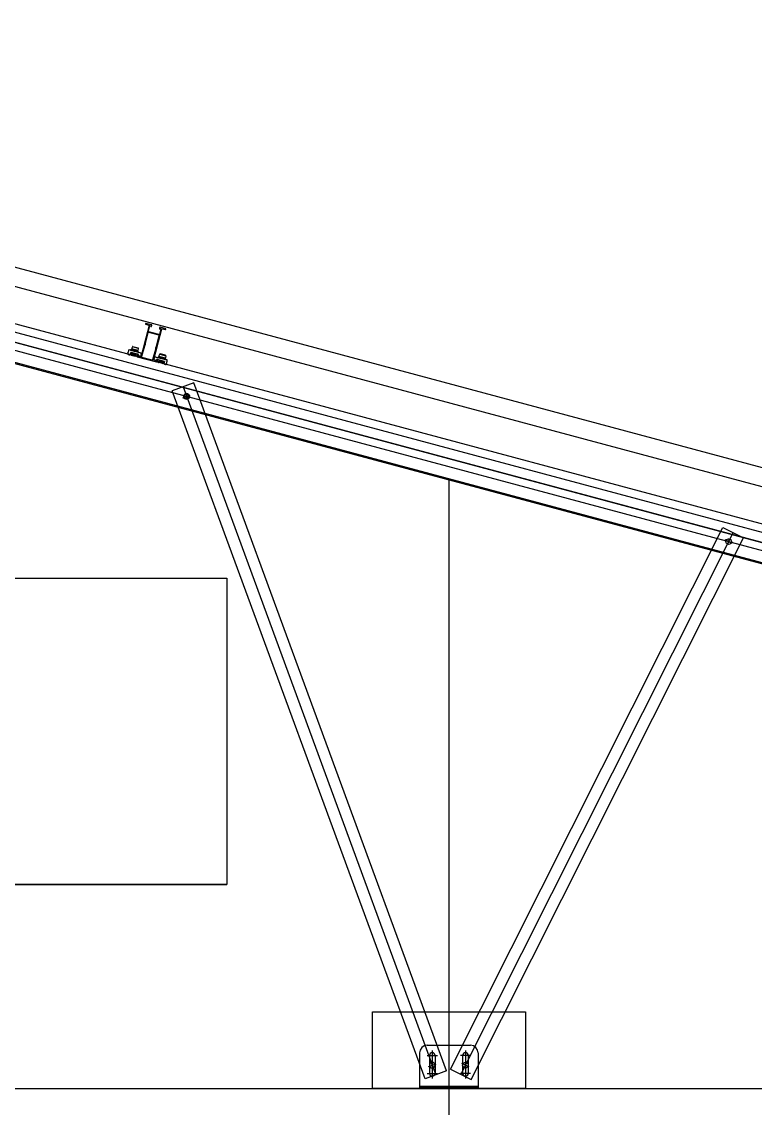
# Model space of a CAD drawing. Header units: millimetres. Extents: x -981 to 40050, y -7777 to 26000.
# Drawn here: x 21466 to 22904, y -6039 to -3909 of the extents above; entities that cross this region are included whole.
import ezdxf

# ---------------------------------------------------------------- set-up
doc = ezdxf.new("R2010")
doc.units = ezdxf.units.MM
doc.layers.add('SECTION', color=7, linetype='Continuous')

# ---------------------------------------------------------------- blocks, each defined once
blk = doc.blocks.new('TCR_PWA_TANK_ROOF_40X26_240_SIDE_SECTION')
for points in [[(5222.7, 2018.2), (9086.4, 982.9), (9105.8, 1055.4), (5242.1, 2090.7), (5222.7, 2018.2)], [(5238.1, 2075.7), (9101.8, 1040.4)], [(5233.1, 2056.9), (9096.8, 1021.6)], [(5233.2, 2057.3), (9096.9, 1022.1)], [(5229.2, 2042.4), (9092.9, 1007.1)], [(5223.4, 2020.6), (9087.1, 985.4)], [(7297.1, 1651.3), (9499.5, 1061.2), (9489.9, 1025.5), (7287.6, 1615.6), (7297.1, 1651.3)], [(7715.6, 1495.4), (7705.7, 1458.3), (7705.8, 1458.3), (7705.8, 1458.2), (7705.9, 1458.2), (7705.9, 1458.1), (7705.9, 1458), (7705.9, 1457.9), (7705.9, 1457.9), (7705.8, 1457.8), (7705.8, 1457.7), (7705.7, 1457.7), (7705.6, 1457.7), (7705.6, 1457.7), (7699.7, 1435.8), (7699.5, 1435.4), (7699.2, 1435.2), (7698.8, 1435.1), (7698.5, 1435.1), (7694.8, 1436.1), (7694.6, 1436.1), (7694.4, 1436.2), (7694.3, 1436.4), (7694.2, 1436.5), (7694.1, 1436.7), (7694, 1436.9), (7694, 1437.1), (7694.1, 1437.3), (7694.3, 1438.3), (7694.3, 1438.4), (7694.3, 1438.5), (7694.3, 1438.5), (7694.3, 1438.6), (7694.2, 1438.7), (7694.2, 1438.8), (7694.1, 1438.8), (7694, 1438.9), (7693, 1439.1), (7692.9, 1439.1), (7692.8, 1439.1), (7692.7, 1439.1), (7692.6, 1439.1), (7692.6, 1439), (7692.5, 1438.9), (7692.4, 1438.9), (7692.4, 1438.8), (7691.5, 1435.4), (7691.5, 1435.2), (7691.5, 1435), (7691.5, 1434.8), (7691.6, 1434.6), (7691.7, 1434.5), (7691.9, 1434.3), (7692, 1434.2), (7692.2, 1434.2), (7730.3, 1424), (7730.5, 1423.9), (7730.6, 1423.9), (7730.8, 1424), (7731, 1424.1), (7731.2, 1424.2), (7731.3, 1424.3), (7731.4, 1424.5), (7731.5, 1424.7), (7732.4, 1428.1), (7732.4, 1428.3), (7732.3, 1428.4), (7732.2, 1428.6), (7732, 1428.7), (7731.1, 1428.9), (7731, 1428.9), (7730.9, 1428.9), (7730.8, 1428.9), (7730.7, 1428.9), (7730.6, 1428.8), (7730.5, 1428.8), (7730.5, 1428.7), (7730.5, 1428.6), (7730.2, 1427.6), (7730, 1427.3), (7729.7, 1427), (7729.4, 1426.9), (7729, 1426.9), (7725.3, 1427.9), (7725.1, 1428), (7725, 1428.1), (7724.8, 1428.2), (7724.7, 1428.4), (7724.6, 1428.5), (7724.6, 1428.7), (7724.6, 1428.9), (7724.6, 1429.1), (7730.5, 1451), (7730.4, 1451.1), (7730.3, 1451.2), (7730.3, 1451.3), (7730.3, 1451.4), (7730.3, 1451.5), (7730.4, 1451.6), (7730.5, 1451.6), (7730.6, 1451.6), (7740.6, 1488.7), (7740.7, 1488.9), (7740.8, 1489), (7741, 1489.1), (7741.2, 1489.1), (7747.7, 1487.3), (7747.9, 1487.3), (7748.1, 1487.4), (7748.3, 1487.5), (7748.4, 1487.7), (7748.6, 1488.4), (7748.6, 1488.6), (7748.5, 1488.8), (7748.4, 1489), (7748.2, 1489), (7737.2, 1492), (7736.8, 1492), (7736.4, 1491.9), (7736.2, 1491.6), (7736, 1491.3), (7735.6, 1489.7), (7735.5, 1489.6), (7735.5, 1489.5), (7735.6, 1489.5), (7735.6, 1489.4), (7735.7, 1489.3), (7735.7, 1489.2), (7735.8, 1489.2), (7735.9, 1489.1), (7736.5, 1489), (7736.5, 1489), (7736.6, 1489), (7736.7, 1489), (7736.7, 1489), (7736.8, 1489), (7736.8, 1489.1), (7736.8, 1489.1), (7736.9, 1489.2), (7736.9, 1489.4), (7736.9, 1489.4), (7737, 1489.5), (7737, 1489.5), (7737, 1489.6), (7737.1, 1489.6), (7737.2, 1489.6), (7737.2, 1489.6), (7737.3, 1489.6), (7738.4, 1489.3), (7738.6, 1489.2), (7738.7, 1489), (7738.8, 1488.9), (7738.8, 1488.7), (7736, 1478.3), (7736, 1478.2), (7735.9, 1478), (7735.7, 1477.8), (7735.6, 1477.7), (7735.4, 1477.6), (7735.2, 1477.6), (7735, 1477.6), (7734.8, 1477.6), (7715.1, 1482.9), (7714.9, 1483), (7714.7, 1483.1), (7714.6, 1483.2), (7714.5, 1483.4), (7714.4, 1483.6), (7714.4, 1483.7), (7714.4, 1483.9), (7714.4, 1484.1), (7717.2, 1494.5), (7717.2, 1494.6), (7717.4, 1494.8), (7717.6, 1494.8), (7717.8, 1494.8), (7718.9, 1494.5), (7719, 1494.5), (7719.1, 1494.4), (7719.2, 1494.3), (7719.1, 1494.1), (7719.1, 1493.9), (7719.1, 1493.8), (7719.1, 1493.7), (7719.2, 1493.6), (7719.3, 1493.6), (7719.9, 1493.4), (7720.1, 1493.4), (7720.3, 1493.5), (7720.4, 1493.6), (7720.5, 1493.8), (7720.9, 1495.3), (7720.9, 1495.5), (7720.9, 1495.7), (7720.9, 1495.9), (7720.8, 1496.1), (7720.7, 1496.2), (7720.6, 1496.4), (7720.4, 1496.5), (7720.2, 1496.5), (7709.2, 1499.5), (7709.1, 1499.5), (7709, 1499.5), (7708.9, 1499.5), (7708.8, 1499.4), (7708.7, 1499.4), (7708.7, 1499.3), (7708.6, 1499.2), (7708.6, 1499.1), (7708.4, 1498.4), (7708.4, 1498.2), (7708.4, 1498), (7708.5, 1497.8), (7708.7, 1497.8), (7715.3, 1496), (7715.5, 1495.9), (7715.6, 1495.8), (7715.7, 1495.6), (7715.6, 1495.4)], [(7730, 1454.6), (7735.4, 1475), (7735.5, 1475.2), (7735.5, 1475.4), (7735.4, 1475.6), (7735.3, 1475.7), (7735.2, 1475.9), (7735.1, 1476), (7734.9, 1476.1), (7734.7, 1476.2), (7714.4, 1481.6), (7714, 1481.7), (7713.7, 1481.5), (7713.4, 1481.3), (7713.2, 1480.9), (7707.8, 1460.5), (7707.8, 1459), (7707.6, 1457.5), (7707, 1456.1), (7706.2, 1454.7), (7700.8, 1434.5), (7700.7, 1434.3), (7700.7, 1434.1), (7700.8, 1433.9), (7700.9, 1433.7), (7701, 1433.5), (7701.1, 1433.4), (7701.3, 1433.3), (7701.5, 1433.2), (7721.8, 1427.8), (7722.2, 1427.8), (7722.5, 1427.9), (7722.8, 1428.2), (7723, 1428.5), (7728.4, 1448.8), (7728.4, 1450.3), (7728.6, 1451.8), (7729.2, 1453.3), (7730, 1454.6)], [(7681.5, 1449.3), (7681.1, 1447.7)], [(7682.7, 1453.4), (7681.3, 1449.5)], [(7693.9, 1446.1), (7681.3, 1449.5)], [(7681.7, 1449.4), (7681.7, 1449.4), (7681.7, 1449.4), (7681.6, 1449.4), (7681.6, 1449.4), (7681.6, 1449.4), (7681.5, 1449.3), (7681.5, 1449.3), (7681.5, 1449.3)], [(7687.4, 1447.7), (7681.5, 1449.3)], [(7683.9, 1454), (7683.5, 1454), (7683.2, 1453.9), (7682.9, 1453.7), (7682.7, 1453.4)], [(7694.6, 1450.2), (7682.7, 1453.4)], [(7683.9, 1454), (7693.8, 1451.3)], [(7694.6, 1450.2), (7694.6, 1450.6), (7694.4, 1450.9), (7694.2, 1451.2), (7693.8, 1451.3)], [(7693.9, 1446.1), (7694.6, 1450.2)], [(7673.6, 1440.2), (7673.7, 1440.4)], [(7673.6, 1440.2), (7673.6, 1439.6), (7673.8, 1439), (7674.2, 1438.6), (7674.7, 1438.3)], [(7673.9, 1440.7), (7673.9, 1440.6), (7673.8, 1440.6), (7673.7, 1440.5), (7673.7, 1440.4)], [(7673.9, 1440.7), (7674.1, 1440.7), (7674.2, 1440.8), (7674.3, 1440.9), (7674.4, 1441), (7674.4, 1441.2), (7674.4, 1441.3), (7674.3, 1441.4), (7674.2, 1441.5)], [(7674.1, 1441.9), (7674.3, 1442.8)], [(7674.1, 1441.9), (7674.1, 1441.8), (7674.1, 1441.7), (7674.1, 1441.6), (7674.2, 1441.5)], [(7674.6, 1443.1), (7674.5, 1443), (7674.4, 1443), (7674.4, 1442.9), (7674.3, 1442.8)], [(7674.6, 1443.1), (7674.7, 1443.1), (7674.9, 1443.2), (7675, 1443.3), (7675, 1443.4), (7675, 1443.6), (7675, 1443.7), (7674.9, 1443.9), (7674.8, 1444)], [(7674.7, 1444.3), (7675, 1445.3)], [(7674.7, 1444.3), (7674.7, 1444.2), (7674.7, 1444.1), (7674.8, 1444), (7674.8, 1444)], [(7674.7, 1438.3), (7676.6, 1437.8)], [(7675.2, 1445.5), (7675.2, 1445.5), (7675.1, 1445.4), (7675, 1445.3), (7675, 1445.3)], [(7675.2, 1445.5), (7675.4, 1445.5), (7675.5, 1445.6), (7675.6, 1445.7), (7675.7, 1445.8), (7675.7, 1446), (7675.7, 1446.1), (7675.6, 1446.3), (7675.5, 1446.4)], [(7676.7, 1447.6), (7676.5, 1447.7), (7676.3, 1447.7), (7676.1, 1447.6), (7675.9, 1447.6), (7675.7, 1447.4), (7675.6, 1447.3), (7675.5, 1447.1), (7675.4, 1446.9)], [(7675.4, 1446.7), (7675.4, 1446.9)], [(7675.4, 1446.7), (7675.4, 1446.6), (7675.4, 1446.5), (7675.4, 1446.4), (7675.5, 1446.4)], [(7676.6, 1437.8), (7676.9, 1437.8), (7677.2, 1437.8), (7677.5, 1437.9), (7677.8, 1438), (7678, 1438.1), (7678.2, 1438.4), (7678.4, 1438.6), (7678.5, 1438.9)], [(7697.9, 1442), (7676.7, 1447.6)], [(7679.4, 1442.3), (7678.5, 1438.9)], [(7679.3, 1447.8), (7679.1, 1447.2)], [(7679.1, 1447.2), (7679.1, 1447.1), (7679.1, 1447), (7679.2, 1447), (7679.3, 1447)], [(7679.1, 1447.2), (7694.6, 1443.1)], [(7679.4, 1447.9), (7679.4, 1447.9), (7679.3, 1447.9), (7679.3, 1447.9), (7679.3, 1447.8), (7679.3, 1447.8), (7679.3, 1447.8), (7679.3, 1447.8), (7679.3, 1447.8)], [(7694.7, 1443.6), (7679.3, 1447.8)], [(7679.5, 1447.9), (7679.5, 1447.9), (7679.5, 1447.9), (7679.5, 1447.9), (7679.4, 1447.9), (7679.4, 1447.9), (7679.4, 1447.9), (7679.4, 1447.9), (7679.4, 1447.9)], [(7694.7, 1443.8), (7679.4, 1447.9)], [(7680, 1442.6), (7679.9, 1442.6), (7679.8, 1442.6), (7679.7, 1442.6), (7679.6, 1442.6), (7679.5, 1442.5), (7679.4, 1442.4), (7679.4, 1442.4), (7679.4, 1442.3)], [(7694.6, 1443.9), (7679.5, 1447.9)], [(7694.5, 1438.7), (7680, 1442.6)], [(7681.3, 1437.4), (7680.6, 1437.2)], [(7680.6, 1437.2), (7680.6, 1437.1)], [(7680.6, 1437.2), (7688.3, 1435.2)], [(7680.6, 1437.1), (7681, 1436.7)], [(7680.6, 1437.1), (7688.3, 1435)], [(7681.5, 1438.2), (7680.8, 1438)], [(7680.8, 1438), (7680.8, 1437.9)], [(7680.8, 1438), (7688.5, 1435.9)], [(7680.8, 1437.9), (7681.3, 1437.4)], [(7680.8, 1437.9), (7688.5, 1435.8)], [(7681.7, 1439), (7681, 1438.8)], [(7681, 1438.8), (7681, 1438.7)], [(7681, 1438.8), (7688.7, 1436.7)], [(7681, 1438.7), (7681.5, 1438.2)], [(7681, 1438.7), (7688.7, 1436.6)], [(7681.1, 1447.7), (7681.1, 1447.6), (7681.1, 1447.6), (7681.1, 1447.5), (7681.2, 1447.5)], [(7681.1, 1447.7), (7687, 1446.1)], [(7681.9, 1439.8), (7681.2, 1439.6)], [(7681.2, 1439.6), (7681.2, 1439.4)], [(7681.2, 1439.6), (7689, 1437.5)], [(7681.2, 1439.4), (7681.7, 1439)], [(7681.2, 1439.4), (7688.9, 1437.4)], [(7681.3, 1437.4), (7687.8, 1435.6)], [(7682.1, 1440.5), (7681.4, 1440.4)], [(7681.4, 1440.4), (7681.4, 1440.2)], [(7681.4, 1440.4), (7689.2, 1438.3)], [(7681.4, 1440.2), (7681.9, 1439.8)], [(7681.4, 1440.2), (7689.1, 1438.2)], [(7681.5, 1438.2), (7688.1, 1436.4)], [(7682.3, 1441.3), (7681.6, 1441.1)], [(7681.6, 1441.1), (7681.6, 1441)], [(7681.6, 1441.1), (7689.4, 1439.1)], [(7681.6, 1441), (7682.1, 1440.5)], [(7681.6, 1441), (7689.3, 1438.9)], [(7681.7, 1439), (7688.3, 1437.2)], [(7681.9, 1441.9), (7681.8, 1441.8)], [(7681.8, 1441.8), (7682.3, 1441.3)], [(7681.8, 1441.8), (7689.6, 1439.7)], [(7682.2, 1442), (7681.9, 1441.9)], [(7681.9, 1441.9), (7689.6, 1439.9)], [(7681.9, 1439.8), (7688.5, 1438)], [(7682.1, 1440.5), (7688.7, 1438.8)], [(7682.3, 1441.3), (7688.9, 1439.6)], [(7686.5, 1445), (7686.5, 1444.9), (7686.5, 1444.8), (7686.6, 1444.7), (7686.7, 1444.6), (7686.8, 1444.6), (7687, 1444.7), (7687, 1444.7), (7687.1, 1444.9)], [(7686.5, 1444.9), (7687, 1444.7)], [(7686.6, 1444.7), (7686.9, 1444.6)], [(7687, 1446.1), (7687, 1446.1), (7687, 1446.1), (7687, 1446.1), (7687, 1446.1), (7687, 1446), (7687, 1446), (7687, 1446), (7687, 1446), (7687, 1446), (7687, 1446), (7687, 1446), (7686.9, 1446), (7686.9, 1446), (7686.9, 1446), (7686.9, 1446), (7686.9, 1446), (7686.9, 1445.9), (7686.9, 1445.9), (7686.9, 1445.9), (7686.9, 1445.9)], [(7687, 1446.1), (7687.4, 1447.7)], [(7687.3, 1445.8), (7687.3, 1445.8), (7687.3, 1445.8), (7687.3, 1445.8), (7687.4, 1445.8), (7687.4, 1445.8), (7687.4, 1445.8), (7687.4, 1445.9), (7687.4, 1445.9), (7687.4, 1445.9), (7687.4, 1445.9), (7687.4, 1445.9), (7687.4, 1445.9), (7687.4, 1445.9), (7687.5, 1445.9), (7687.5, 1446), (7687.5, 1446), (7687.5, 1446), (7687.5, 1446), (7687.5, 1446), (7687.5, 1446)], [(7687.4, 1447.9), (7687.4, 1447.9), (7687.4, 1447.9), (7687.4, 1447.9), (7687.4, 1447.9), (7687.4, 1447.8), (7687.4, 1447.8), (7687.4, 1447.8), (7687.5, 1447.8), (7687.5, 1447.8), (7687.5, 1447.8), (7687.5, 1447.8), (7687.5, 1447.7), (7687.5, 1447.7), (7687.5, 1447.7), (7687.5, 1447.7), (7687.4, 1447.7), (7687.4, 1447.7), (7687.4, 1447.7), (7687.4, 1447.7), (7687.4, 1447.7)], [(7687.5, 1446), (7687.9, 1447.5)], [(7687.5, 1446), (7693.2, 1444.5)], [(7687.7, 1434.9), (7688.3, 1435)], [(7687.9, 1447.5), (7687.9, 1447.6), (7687.9, 1447.6), (7687.9, 1447.6), (7687.9, 1447.6), (7687.9, 1447.6), (7687.9, 1447.6), (7687.9, 1447.6), (7687.9, 1447.7), (7687.9, 1447.7), (7687.9, 1447.7), (7687.9, 1447.7), (7687.9, 1447.7), (7687.9, 1447.7), (7687.9, 1447.7), (7687.9, 1447.7), (7687.9, 1447.7), (7687.9, 1447.8), (7687.8, 1447.8), (7687.8, 1447.8), (7687.8, 1447.8)], [(7687.8, 1435.6), (7688.5, 1435.8)], [(7688.3, 1435.2), (7687.8, 1435.6)], [(7693.6, 1446), (7687.9, 1447.5)], [(7688.1, 1436.4), (7688.7, 1436.6)], [(7688.5, 1435.9), (7688.1, 1436.4)], [(7688.3, 1437.2), (7688.9, 1437.4)], [(7688.7, 1436.7), (7688.3, 1437.2)], [(7688.3, 1435), (7688.3, 1435.2)], [(7688.5, 1438), (7689.1, 1438.2)], [(7689, 1437.5), (7688.5, 1438)], [(7688.5, 1435.8), (7688.5, 1435.9)], [(7688.7, 1438.8), (7689.3, 1438.9)], [(7689.2, 1438.3), (7688.7, 1438.8)], [(7688.7, 1436.6), (7688.7, 1436.7)], [(7688.9, 1439.6), (7689.6, 1439.7)], [(7689.4, 1439.1), (7688.9, 1439.6)], [(7688.9, 1437.4), (7689, 1437.5)], [(7689.1, 1438.2), (7689.2, 1438.3)], [(7689.6, 1439.9), (7689.3, 1440.1)], [(7689.3, 1438.9), (7689.4, 1439.1)], [(7689.6, 1439.7), (7689.6, 1439.9)], [(7691.6, 1435.8), (7692.4, 1438.8)], [(7693, 1439.1), (7692.9, 1439.1), (7692.8, 1439.1), (7692.7, 1439.1), (7692.6, 1439.1), (7692.6, 1439), (7692.5, 1438.9), (7692.4, 1438.9), (7692.4, 1438.8)], [(7692.9, 1444.3), (7692.9, 1444.3), (7693, 1444.3), (7693, 1444.3), (7693.1, 1444.4), (7693.1, 1444.4), (7693.1, 1444.4), (7693.1, 1444.4), (7693.2, 1444.5)], [(7693.2, 1444.5), (7693.6, 1446)], [(7693.6, 1446), (7693.6, 1446.1), (7693.5, 1446.2), (7693.5, 1446.2), (7693.4, 1446.3)], [(7694.3, 1438.3), (7694.3, 1438.5), (7694.3, 1438.6), (7694.2, 1438.8), (7694, 1438.9)], [(7694.1, 1437.3), (7694, 1436.9), (7694.2, 1436.5), (7694.4, 1436.2), (7694.8, 1436.1)], [(7694.3, 1438.3), (7694.1, 1437.3)], [(7694.3, 1442.9), (7694.4, 1442.9), (7694.4, 1442.9), (7694.5, 1442.9), (7694.5, 1442.9), (7694.5, 1443), (7694.5, 1443), (7694.6, 1443), (7694.6, 1443.1)], [(7694.4, 1436.7), (7694.8, 1438.1)], [(7694.4, 1436.7), (7694.4, 1436.6), (7694.4, 1436.5), (7694.4, 1436.4), (7694.4, 1436.3)], [(7694.8, 1438.1), (7694.8, 1438.3), (7694.8, 1438.5), (7694.6, 1438.7), (7694.5, 1438.7)], [(7694.7, 1443.8), (7694.7, 1443.8), (7694.7, 1443.8), (7694.7, 1443.8), (7694.7, 1443.9), (7694.6, 1443.9), (7694.6, 1443.9), (7694.6, 1443.9), (7694.6, 1443.9)], [(7694.6, 1443.1), (7694.7, 1443.6)], [(7694.7, 1443.6), (7694.7, 1443.7), (7694.7, 1443.7), (7694.7, 1443.7), (7694.7, 1443.7), (7694.7, 1443.7), (7694.7, 1443.8), (7694.7, 1443.8), (7694.7, 1443.8)], [(7694.8, 1436.1), (7698.5, 1435.1)], [(7700, 1438.3), (7700.1, 1439.5), (7699.7, 1440.6), (7699, 1441.4), (7697.9, 1442)], [(7698.5, 1435.1), (7698.6, 1435.1), (7698.8, 1435.1), (7699, 1435.1), (7699.2, 1435.2), (7699.4, 1435.3), (7699.5, 1435.4), (7699.6, 1435.6), (7699.7, 1435.8)], [(7699.3, 1435.4), (7699.2, 1435.2), (7699.2, 1435.2)], [(7700, 1438.3), (7699.3, 1435.4)], [(7724.6, 1429.1), (7724.6, 1428.9), (7724.6, 1428.7), (7724.6, 1428.5), (7724.7, 1428.4), (7724.8, 1428.2), (7725, 1428.1), (7725.1, 1428), (7725.3, 1427.9)], [(7724.8, 1428.6), (7724.7, 1428.4), (7724.7, 1428.3)], [(7725.5, 1431.4), (7724.8, 1428.6)], [(7729, 1426.9), (7725.3, 1427.9)], [(7729.2, 1433.6), (7728, 1433.6), (7726.9, 1433.3), (7726.1, 1432.5), (7725.5, 1431.4)], [(7729, 1426.9), (7729.4, 1426.9), (7729.7, 1427), (7730, 1427.3), (7730.2, 1427.6)], [(7729.2, 1433.6), (7750.5, 1427.9)], [(7729.4, 1426.9), (7729.5, 1427), (7729.5, 1427.1), (7729.6, 1427.2), (7729.6, 1427.3)], [(7729.6, 1427.3), (7730, 1428.7)], [(7730.6, 1429.1), (7730.4, 1429.1), (7730.2, 1429), (7730.1, 1428.9), (7730, 1428.7)], [(7730.5, 1428.6), (7730.2, 1427.6)], [(7731.1, 1428.9), (7730.9, 1428.9), (7730.7, 1428.9), (7730.5, 1428.8), (7730.5, 1428.6)], [(7730.6, 1429.1), (7745.1, 1425.2)], [(7731.5, 1424.7), (7732.4, 1428.1)], [(7732.4, 1428.1), (7732.4, 1428.2), (7732.4, 1428.3), (7732.4, 1428.3), (7732.3, 1428.4), (7732.3, 1428.5), (7732.2, 1428.6), (7732.1, 1428.6), (7732, 1428.7)], [(7732.6, 1432.9), (7732.8, 1433.4)], [(7732.6, 1432.9), (7732.6, 1432.8), (7732.6, 1432.8), (7732.6, 1432.7), (7732.7, 1432.7), (7732.7, 1432.7), (7732.7, 1432.6), (7732.7, 1432.6), (7732.8, 1432.6)], [(7748.1, 1428.7), (7732.6, 1432.9)], [(7732.8, 1433.4), (7732.8, 1433.5), (7732.8, 1433.5), (7732.8, 1433.5), (7732.8, 1433.5), (7732.8, 1433.5), (7732.9, 1433.5), (7732.9, 1433.5), (7732.9, 1433.6)], [(7732.8, 1433.4), (7748.3, 1429.3)], [(7732.9, 1433.6), (7732.9, 1433.6), (7732.9, 1433.6), (7733, 1433.6), (7733, 1433.6), (7733, 1433.6), (7733, 1433.6), (7733, 1433.6), (7733, 1433.6)], [(7732.9, 1433.6), (7748.2, 1429.4)], [(7733, 1433.6), (7748.1, 1429.5)], [(7734.6, 1433.4), (7735, 1434.9)], [(7734.6, 1433.4), (7734.6, 1433.3), (7734.6, 1433.3), (7734.6, 1433.3), (7734.6, 1433.2), (7734.6, 1433.2), (7734.7, 1433.2), (7734.7, 1433.1), (7734.7, 1433.1)], [(7740.3, 1431.8), (7734.6, 1433.4)], [(7734.8, 1435.2), (7736.2, 1439)], [(7734.8, 1435.2), (7747.4, 1431.8)], [(7735.2, 1435.1), (7735.2, 1435.1), (7735.1, 1435), (7735, 1435), (7735, 1434.9)], [(7735, 1434.9), (7740.7, 1433.4)], [(7735.1, 1426.7), (7735.2, 1426.8)], [(7735.6, 1426.2), (7735.1, 1426.7)], [(7742.9, 1424.6), (7735.1, 1426.7)], [(7735.2, 1426.8), (7735.8, 1427)], [(7742.9, 1424.7), (7735.2, 1426.8)], [(7735.3, 1427.5), (7735.4, 1427.6)], [(7735.8, 1427), (7735.3, 1427.5)], [(7743.1, 1425.4), (7735.3, 1427.5)], [(7735.4, 1427.6), (7735.7, 1427.7)], [(7743.1, 1425.5), (7735.4, 1427.6)], [(7742.4, 1425.2), (7735.8, 1427)], [(7737.4, 1439.7), (7737, 1439.7), (7736.7, 1439.6), (7736.4, 1439.4), (7736.2, 1439)], [(7736.2, 1439), (7748.1, 1435.8)], [(7747.4, 1437), (7737.4, 1439.7)], [(7740, 1430.7), (7740, 1430.6), (7740.1, 1430.4), (7740.1, 1430.4), (7740.2, 1430.3), (7740.4, 1430.3), (7740.5, 1430.3), (7740.6, 1430.4), (7740.6, 1430.5)], [(7740.6, 1430.4), (7740, 1430.5)], [(7740.4, 1430.3), (7740.1, 1430.4)], [(7740.3, 1431.8), (7740.7, 1433.4)], [(7740.3, 1431.6), (7740.3, 1431.6), (7740.3, 1431.6), (7740.3, 1431.6), (7740.3, 1431.7), (7740.3, 1431.7), (7740.3, 1431.7), (7740.3, 1431.7), (7740.3, 1431.7), (7740.3, 1431.7), (7740.3, 1431.7), (7740.3, 1431.7), (7740.3, 1431.8), (7740.3, 1431.8), (7740.3, 1431.8), (7740.3, 1431.8), (7740.3, 1431.8), (7740.3, 1431.8), (7740.3, 1431.8), (7740.3, 1431.8), (7740.3, 1431.8)], [(7740.7, 1433.4), (7740.7, 1433.4), (7740.7, 1433.4), (7740.7, 1433.4), (7740.7, 1433.5), (7740.7, 1433.5), (7740.7, 1433.5), (7740.7, 1433.5), (7740.7, 1433.5), (7740.7, 1433.5), (7740.8, 1433.5), (7740.8, 1433.5), (7740.8, 1433.5), (7740.8, 1433.5), (7740.8, 1433.5), (7740.8, 1433.6), (7740.8, 1433.6), (7740.8, 1433.6), (7740.8, 1433.6), (7740.8, 1433.6), (7740.8, 1433.6)], [(7740.7, 1431.7), (7741.1, 1433.3)], [(7740.7, 1431.7), (7740.7, 1431.7), (7740.7, 1431.7), (7740.7, 1431.7), (7740.7, 1431.7), (7740.7, 1431.7), (7740.7, 1431.6), (7740.7, 1431.6), (7740.7, 1431.6), (7740.7, 1431.6), (7740.7, 1431.6), (7740.7, 1431.6), (7740.7, 1431.6), (7740.7, 1431.6), (7740.7, 1431.5), (7740.7, 1431.5), (7740.7, 1431.5), (7740.7, 1431.5), (7740.8, 1431.5), (7740.8, 1431.5), (7740.8, 1431.5)], [(7746.7, 1430.1), (7740.7, 1431.7)], [(7741.3, 1433.4), (7741.3, 1433.4), (7741.3, 1433.4), (7741.3, 1433.4), (7741.2, 1433.4), (7741.2, 1433.4), (7741.2, 1433.4), (7741.2, 1433.4), (7741.2, 1433.4), (7741.2, 1433.4), (7741.2, 1433.4), (7741.2, 1433.4), (7741.2, 1433.3), (7741.1, 1433.3), (7741.1, 1433.3), (7741.1, 1433.3), (7741.1, 1433.3), (7741.1, 1433.3), (7741.1, 1433.3), (7741.1, 1433.3), (7741.1, 1433.3)], [(7741.1, 1433.3), (7747.1, 1431.7)], [(7746.4, 1430), (7746.5, 1430), (7746.6, 1430), (7746.6, 1430.1), (7746.7, 1430.1)], [(7747.1, 1431.7), (7746.7, 1430.1)], [(7747.1, 1431.7), (7747.1, 1431.7), (7747.1, 1431.8), (7747.1, 1431.8), (7747.1, 1431.8), (7747, 1431.9), (7747, 1431.9), (7747, 1431.9), (7746.9, 1431.9)], [(7748.1, 1435.8), (7748.1, 1436.2), (7747.9, 1436.6), (7747.7, 1436.8), (7747.4, 1437)], [(7748.1, 1435.8), (7747.4, 1431.8)], [(7747.9, 1428.6), (7747.9, 1428.6), (7748, 1428.6), (7748.1, 1428.6), (7748.1, 1428.7)], [(7748.1, 1429.5), (7748.1, 1429.5), (7748.1, 1429.5), (7748.2, 1429.5), (7748.2, 1429.5), (7748.2, 1429.5), (7748.2, 1429.5), (7748.2, 1429.5), (7748.2, 1429.4)], [(7748.3, 1429.3), (7748.1, 1428.7)], [(7748.2, 1429.4), (7748.2, 1429.4), (7748.2, 1429.4), (7748.3, 1429.4), (7748.3, 1429.4), (7748.3, 1429.3), (7748.3, 1429.3), (7748.3, 1429.3), (7748.3, 1429.3)], [(7751.2, 1426.7), (7751.2, 1426.8), (7751.2, 1427), (7751.1, 1427.2), (7751.1, 1427.4), (7751, 1427.6), (7750.8, 1427.7), (7750.6, 1427.8), (7750.5, 1427.9)], [(7734.1, 1422.9), (7734.8, 1423.1)], [(7734.1, 1422.8), (7734.1, 1422.9)], [(7741.8, 1420.8), (7734.1, 1422.9)], [(7734.5, 1422.3), (7734.1, 1422.8)], [(7741.8, 1420.7), (7734.1, 1422.8)], [(7734.3, 1423.7), (7735, 1423.8)], [(7734.3, 1423.5), (7734.3, 1423.7)], [(7742, 1421.6), (7734.3, 1423.7)], [(7734.8, 1423.1), (7734.3, 1423.5)], [(7742, 1421.5), (7734.3, 1423.5)], [(7734.5, 1424.5), (7735.2, 1424.6)], [(7734.5, 1424.3), (7734.5, 1424.5)], [(7742.3, 1422.4), (7734.5, 1424.5)], [(7735, 1423.8), (7734.5, 1424.3)], [(7742.2, 1422.3), (7734.5, 1424.3)], [(7734.7, 1425.2), (7735.4, 1425.4)], [(7734.7, 1425.1), (7734.7, 1425.2)], [(7742.5, 1423.2), (7734.7, 1425.2)], [(7735.2, 1424.6), (7734.7, 1425.1)], [(7742.4, 1423), (7734.7, 1425.1)], [(7741.4, 1421.3), (7734.8, 1423.1)], [(7734.9, 1425.9), (7735, 1426)], [(7735.4, 1425.4), (7734.9, 1425.9)], [(7742.6, 1423.8), (7734.9, 1425.9)], [(7735, 1426), (7735.6, 1426.2)], [(7742.7, 1424), (7735, 1426)], [(7741.6, 1422.1), (7735, 1423.8)], [(7741.8, 1422.9), (7735.2, 1424.6)], [(7742, 1423.6), (7735.4, 1425.4)], [(7742.2, 1424.4), (7735.6, 1426.2)], [(7741.8, 1420.7), (7741.2, 1420.5)], [(7742, 1421.5), (7741.4, 1421.3)], [(7741.4, 1421.3), (7741.8, 1420.8)], [(7742.2, 1422.3), (7741.6, 1422.1)], [(7741.6, 1422.1), (7742, 1421.6)], [(7742.4, 1423), (7741.8, 1422.9)], [(7741.8, 1422.9), (7742.3, 1422.4)], [(7741.8, 1420.8), (7741.8, 1420.7)], [(7742.6, 1423.8), (7742, 1423.6)], [(7742, 1423.6), (7742.5, 1423.2)], [(7742, 1421.6), (7742, 1421.5)], [(7742.9, 1424.6), (7742.2, 1424.4)], [(7742.2, 1424.4), (7742.7, 1424)], [(7742.3, 1422.4), (7742.2, 1422.3)], [(7743.1, 1425.4), (7742.4, 1425.2)], [(7742.4, 1425.2), (7742.9, 1424.7)], [(7742.5, 1423.2), (7742.4, 1423)], [(7742.7, 1424), (7742.6, 1423.8)], [(7742.8, 1425.8), (7743.1, 1425.5)], [(7742.9, 1424.7), (7742.9, 1424.6)], [(7743.1, 1425.5), (7743.1, 1425.4)], [(7745.4, 1424.6), (7744.5, 1421.2)], [(7744.5, 1421.2), (7744.5, 1420.9), (7744.5, 1420.6), (7744.6, 1420.3), (7744.7, 1420), (7744.8, 1419.8), (7745.1, 1419.6), (7745.3, 1419.5), (7745.6, 1419.3)], [(7745.4, 1424.6), (7745.4, 1424.7), (7745.4, 1424.8), (7745.4, 1424.9), (7745.4, 1424.9), (7745.3, 1425), (7745.3, 1425.1), (7745.2, 1425.1), (7745.1, 1425.2)], [(7747.5, 1418.8), (7745.6, 1419.3)], [(7747.5, 1418.8), (7748.1, 1418.8), (7748.7, 1419), (7749.1, 1419.4), (7749.4, 1419.9)], [(7749.6, 1421.4), (7749.4, 1421.3), (7749.3, 1421.2), (7749.2, 1421.1), (7749.1, 1421), (7749.1, 1420.8), (7749.1, 1420.7), (7749.2, 1420.6), (7749.3, 1420.5)], [(7749.4, 1420.1), (7749.4, 1420.2), (7749.4, 1420.3), (7749.4, 1420.4), (7749.3, 1420.5)], [(7749.4, 1419.9), (7749.4, 1420.1)], [(7749.6, 1421.4), (7749.6, 1421.4), (7749.7, 1421.4), (7749.8, 1421.5), (7749.8, 1421.6)], [(7750.2, 1423.8), (7750.1, 1423.7), (7749.9, 1423.6), (7749.8, 1423.5), (7749.8, 1423.4), (7749.8, 1423.3), (7749.8, 1423.1), (7749.9, 1423), (7750, 1422.9)], [(7749.8, 1421.6), (7750.1, 1422.6)], [(7750.1, 1422.6), (7750.1, 1422.6), (7750.1, 1422.7), (7750, 1422.8), (7750, 1422.9)], [(7750.2, 1423.8), (7750.3, 1423.8), (7750.4, 1423.8), (7750.4, 1423.9), (7750.5, 1424)], [(7750.8, 1426.2), (7750.7, 1426.1), (7750.6, 1426.1), (7750.5, 1426), (7750.4, 1425.8), (7750.4, 1425.7), (7750.4, 1425.5), (7750.5, 1425.4), (7750.6, 1425.3)], [(7750.5, 1424), (7750.7, 1425)], [(7750.7, 1425), (7750.7, 1425.1), (7750.7, 1425.1), (7750.7, 1425.2), (7750.6, 1425.3)], [(7750.8, 1426.2), (7750.9, 1426.2), (7751, 1426.3), (7751.1, 1426.3), (7751.1, 1426.4)], [(7751.1, 1426.4), (7751.2, 1426.7)], [(7803.1, 1383), (7760.9, 1367.5)], [(8256.4, 19.3), (7760.9, 1367.5)], [(7782, 1375.3), (8277.5, 27.1)], [(8298.6, 34.8), (7803.1, 1383)], [(7781.6, 1353.8), (7796.2, 1359.2)], [(7794.7, 1354.9), (7783.1, 1358.1)], [(7794.4, 1356.5), (7794, 1354.4), (7792.8, 1352.6), (7791, 1351.4), (7788.9, 1351), (7786.8, 1351.4), (7785, 1352.6), (7783.8, 1354.4), (7783.4, 1356.5), (7783.8, 1358.6), (7785, 1360.4), (7786.8, 1361.6), (7788.9, 1362), (7791, 1361.6), (7792.8, 1360.4), (7794, 1358.6), (7794.4, 1356.5)], [(7783.4, 1356.5), (7783.8, 1354.4), (7785, 1352.6), (7786.8, 1351.4), (7788.9, 1351), (7791, 1351.4), (7792.8, 1352.6), (7794, 1354.4), (7794.4, 1356.5), (7794, 1358.6), (7792.8, 1360.4), (7791, 1361.6), (7788.9, 1362), (7786.8, 1361.6), (7785, 1360.4), (7783.8, 1358.6), (7783.4, 1356.5)], [(7787.3, 1350.7), (7790.5, 1362.3)], [(8303.1, 1194.1), (8303.1, -1576)], [(8303.1, 1192.7), (8303.1, -1777.4)], [(8306.5, 38.1), (8840.3, 1099.8)], [(8860.4, 1089.7), (8326.6, 28)], [(8840.3, 1099.8), (8880.5, 1079.5)], [(8346.8, 17.8), (8880.5, 1079.5)], [(8858.4, 1068.3), (8844.5, 1075.3)], [(8857.3, 1070.2), (8845.6, 1073.4)], [(8856.9, 1071.8), (8856.5, 1069.7), (8855.3, 1067.9), (8853.6, 1066.7), (8851.4, 1066.3), (8849.3, 1066.7), (8847.5, 1067.9), (8846.3, 1069.7), (8845.9, 1071.8), (8846.3, 1073.9), (8847.5, 1075.7), (8849.3, 1076.9), (8851.4, 1077.3), (8853.6, 1076.9), (8855.3, 1075.7), (8856.5, 1073.9), (8856.9, 1071.8)], [(8856.9, 1071.8), (8856.5, 1069.7), (8855.3, 1067.9), (8853.6, 1066.7), (8851.4, 1066.3), (8849.3, 1066.7), (8847.5, 1067.9), (8846.4, 1069.7), (8845.9, 1071.8), (8846.4, 1073.9), (8847.5, 1075.7), (8849.3, 1076.9), (8851.4, 1077.3), (8853.6, 1076.9), (8855.3, 1075.7), (8856.5, 1073.9), (8856.9, 1071.8)], [(8849.8, 1066), (8853, 1077.6)], [(6367.9, 1000), (7867.9, 1000), (7867.9, 400), (6367.9, 400), (6367.9, 1000)], [(6367.9, 400), (7867.9, 400)], [(8153.1, 150), (8453.1, 150), (8453.1, 0), (8153.1, 0), (8153.1, 150)], [(8260.6, 84.7), (8254.7, 83.5), (8249.9, 80.3), (8246.7, 75.5), (8245.6, 69.7)], [(8260.6, 84.7), (8254.7, 83.5), (8249.9, 80.3), (8246.7, 75.5), (8245.6, 69.7)], [(8245.6, 69.7), (8245.6, 0)], [(8245.6, 69.7), (8245.6, 0)], [(8260.6, 84.7), (8345.6, 84.7)], [(8260.6, 84.7), (8345.6, 84.7)], [(8260.6, 64.7), (8280.6, 64.7)], [(8260.6, 64.7), (8280.6, 64.7)], [(8276.1, 64.7), (8275.6, 66.8), (8274.4, 68.6), (8272.7, 69.8), (8270.6, 70.2), (8268.4, 69.8), (8266.7, 68.6), (8265.5, 66.8), (8265.1, 64.7)], [(8276.1, 64.7), (8275.6, 66.8), (8274.4, 68.6), (8272.7, 69.8), (8270.6, 70.2), (8268.4, 69.8), (8266.7, 68.6), (8265.5, 66.8), (8265.1, 64.7)], [(8265.1, 64.7), (8265.1, 29.7)], [(8265.1, 64.7), (8265.1, 29.7)], [(8270.6, 74.7), (8270.6, 19.7)], [(8270.6, 74.7), (8270.6, 19.7)], [(8276.1, 64.7), (8276.1, 29.7)], [(8276.1, 64.7), (8276.1, 29.7)], [(8345.6, 64.7), (8325.6, 64.7)], [(8345.6, 64.7), (8325.6, 64.7)], [(8341.1, 64.7), (8340.6, 66.8), (8339.4, 68.6), (8337.7, 69.8), (8335.6, 70.2), (8333.4, 69.8), (8331.7, 68.6), (8330.5, 66.8), (8330.1, 64.7)], [(8341.1, 64.7), (8340.6, 66.8), (8339.4, 68.6), (8337.7, 69.8), (8335.6, 70.2), (8333.4, 69.8), (8331.7, 68.6), (8330.5, 66.8), (8330.1, 64.7)], [(8330.1, 64.7), (8330.1, 29.7)], [(8330.1, 64.7), (8330.1, 29.7)], [(8335.6, 74.7), (8335.6, 19.7)], [(8335.6, 74.7), (8335.6, 19.7)], [(8341.1, 64.7), (8341.1, 29.7)], [(8341.1, 64.7), (8341.1, 29.7)], [(8360.6, 69.7), (8359.4, 75.5), (8356.2, 80.3), (8351.4, 83.5), (8345.6, 84.7)], [(8360.6, 69.7), (8359.4, 75.5), (8356.2, 80.3), (8351.4, 83.5), (8345.6, 84.7)], [(8360.6, 69.7), (8360.6, 0)], [(8360.6, 69.7), (8360.6, 0)], [(8263.3, 43.1), (8277.9, 48.5)], [(8265.1, 45.8), (8265.6, 43.7), (8266.7, 41.9), (8268.5, 40.8), (8270.6, 40.3), (8272.8, 40.8), (8274.5, 41.9), (8275.7, 43.7), (8276.1, 45.8), (8275.7, 48), (8274.5, 49.7), (8272.8, 50.9), (8270.6, 51.3), (8268.5, 50.9), (8266.7, 49.7), (8265.6, 48), (8265.1, 45.8)], [(8273.3, 38.5), (8267.9, 53.1)], [(8342.6, 42.3), (8328.6, 49.3)], [(8341.1, 45.8), (8340.7, 43.7), (8339.5, 41.9), (8337.8, 40.8), (8335.6, 40.3), (8333.5, 40.8), (8331.7, 41.9), (8330.6, 43.7), (8330.1, 45.8), (8330.6, 48), (8331.7, 49.7), (8333.5, 50.9), (8335.6, 51.3), (8337.8, 50.9), (8339.5, 49.7), (8340.7, 48), (8341.1, 45.8)], [(8332.1, 38.8), (8339.1, 52.8)], [(8298.6, 34.8), (8256.4, 19.3)], [(8260.6, 29.7), (8280.6, 29.7)], [(8260.6, 29.7), (8280.6, 29.7)], [(8265.1, 29.7), (8265.5, 27.6), (8266.7, 25.8), (8268.4, 24.6), (8270.6, 24.2), (8272.7, 24.6), (8274.4, 25.8), (8275.6, 27.6), (8276.1, 29.7)], [(8265.1, 29.7), (8265.5, 27.6), (8266.7, 25.8), (8268.4, 24.6), (8270.6, 24.2), (8272.7, 24.6), (8274.4, 25.8), (8275.6, 27.6), (8276.1, 29.7)], [(8306.5, 38.1), (8346.8, 17.8)], [(8345.6, 29.7), (8325.6, 29.7)], [(8345.6, 29.7), (8325.6, 29.7)], [(8330.1, 29.7), (8330.5, 27.6), (8331.7, 25.8), (8333.4, 24.6), (8335.6, 24.2), (8337.7, 24.6), (8339.4, 25.8), (8340.6, 27.6), (8341.1, 29.7)], [(8330.1, 29.7), (8330.5, 27.6), (8331.7, 25.8), (8333.4, 24.6), (8335.6, 24.2), (8337.7, 24.6), (8339.4, 25.8), (8340.6, 27.6), (8341.1, 29.7)], [(-643.7, 0), (9780.1, 0)], [(8245.5, 4.5), (8360.5, 4.5)], [(8245.5, 4.5), (8360.5, 4.5)], [(8245.6, 3.2), (8360.6, 3.2)], [(8245.6, 3.2), (8360.6, 3.2)], [(8245.6, 0), (8360.6, 0)], [(8245.6, 0), (8360.6, 0)]]:
    blk.add_lwpolyline(points)

msp = doc.modelspace()

# ---------------------------------------------------------------- block references
at = {"layer": 'SECTION'}
msp.add_blockref('TCR_PWA_TANK_ROOF_40X26_240_SIDE_SECTION', (14000, -6000), dxfattribs=at)

doc.saveas('drawing.dxf')
